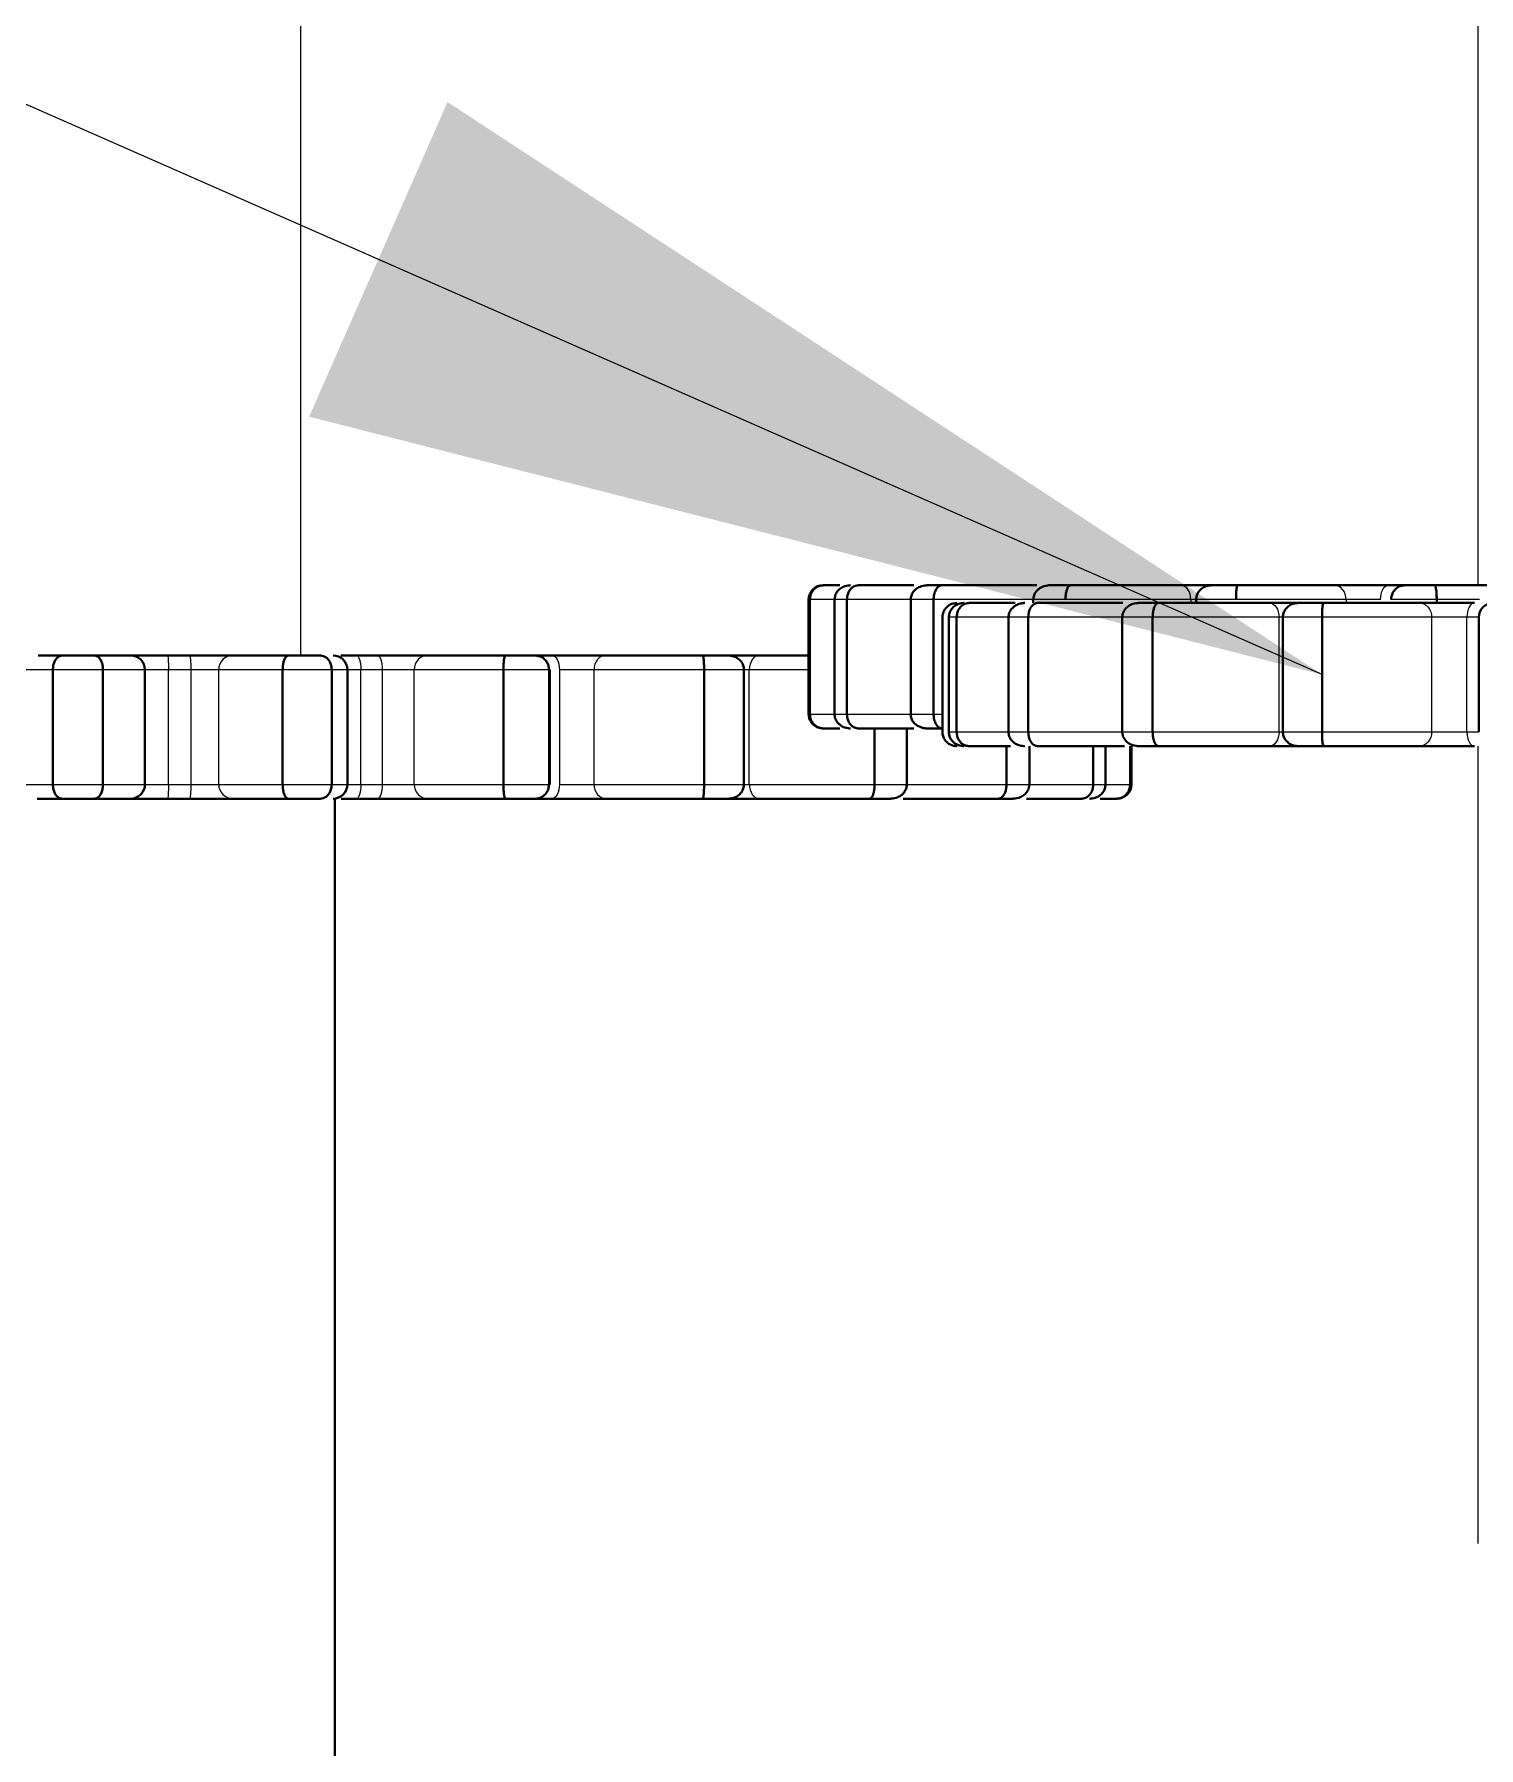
# Model space of a CAD drawing. Header units: inches. Extents: x 0 to 11, y 0 to 8.5.
# Drawn here: x 9.5727 to 9.8249, y 6.0924 to 6.3915 of the extents above; entities that cross this region are included whole.
import ezdxf

# ---------------------------------------------------------------- set-up
doc = ezdxf.new("R2010")
doc.units = ezdxf.units.IN
doc.header["$LTSCALE"] = 0.5
doc.header["$MEASUREMENT"] = 0
doc.linetypes.add('ONS_PHANTOM', pattern=[0.5, 0.25, -0.05, 0.05, -0.05, 0.05, -0.05])
for name, color, linetype, lineweight in [('ANNOTATION_LINES', 7, 'Continuous', 13), ('EXPLODE_LINES', 7, 'ONS_PHANTOM', 13), ('TANGENT_LINES', 7, 'Continuous', 15), ('Visible', 7, 'Continuous', 40)]:
    doc.layers.add(name, color=color, linetype=linetype, lineweight=lineweight)

msp = doc.modelspace()

# ---------------------------------------------------------------- linework, layer by layer
at = {"layer": 'ANNOTATION_LINES', "color": 7}
msp.add_line((9.79751, 6.27971, 0.11418), (8.61894, 6.79813, -0.11418), dxfattribs=at)
msp.add_solid([(9.64483, 6.37964), (9.79751, 6.27971), (9.62067, 6.32472)], dxfattribs=at)
at = {"layer": 'EXPLODE_LINES'}
for p, q in [((9.82475, 6.2953), (9.82475, 6.79055)), ((9.61922, 6.28305), (9.61922, 6.73472)), ((9.82475, 6.19417), (9.82475, 6.26721)), ((9.82475, 5.90305), (9.82475, 6.19417))]:
    msp.add_line(p, q, dxfattribs=at)
at = {"layer": 'TANGENT_LINES'}
for p, q in [((9.7081, 6.2928), (9.70788, 6.2928)), ((9.71234, 6.2928), (9.7081, 6.2928)), ((9.71456, 6.2928), (9.71241, 6.2928)), ((9.72569, 6.2928), (9.71456, 6.2928)), ((9.72969, 6.2928), (9.7257, 6.2928)), ((9.7471, 6.2928), (9.72969, 6.2928)), ((9.75272, 6.2928), (9.7471, 6.2928)), ((9.7746, 6.2928), (9.75272, 6.2928)), ((9.7746, 6.2928), (9.7746, 6.29221)), ((9.77553, 6.2928), (9.7746, 6.2928)), ((9.7825, 6.2928), (9.77553, 6.2928)), ((9.80171, 6.2928), (9.7825, 6.2928)), ((9.80171, 6.2928), (9.80171, 6.29221)), ((9.80775, 6.2928), (9.80171, 6.2928)), ((9.81754, 6.2928), (9.80957, 6.2928)), ((9.82498, 6.2928), (9.81754, 6.2928)), ((9.73372, 6.28971), (9.73234, 6.28971)), ((9.74275, 6.28971), (9.73372, 6.28971)), ((9.74623, 6.28971), (9.74277, 6.28971)), ((9.76264, 6.28971), (9.74623, 6.28971)), ((9.76794, 6.28971), (9.76263, 6.28971)), ((9.78999, 6.28971), (9.76794, 6.28971)), ((9.78999, 6.28971), (9.78999, 6.26971)), ((9.79067, 6.28971), (9.78999, 6.28971)), ((9.79751, 6.28971), (9.79067, 6.28971)), ((9.81664, 6.28971), (9.79751, 6.28971)), ((9.81664, 6.28971), (9.81664, 6.26971)), ((9.82281, 6.28971), (9.81664, 6.28971)), ((9.82281, 6.26971), (9.82281, 6.28971)), ((9.82487, 6.28971), (9.82281, 6.28971)), ((9.57594, 6.28055), (9.56968, 6.28055)), ((9.58468, 6.28055), (9.57594, 6.28055)), ((9.59201, 6.28055), (9.58468, 6.28055)), ((9.59612, 6.28055), (9.59201, 6.28055)), ((9.59612, 6.26055), (9.59612, 6.28055)), ((9.60003, 6.28055), (9.59612, 6.28055)), ((9.60003, 6.28055), (9.60003, 6.26055)), ((9.60488, 6.28055), (9.60003, 6.28055)), ((9.60488, 6.26055), (9.60488, 6.28055)), ((9.61605, 6.28055), (9.60488, 6.28055)), ((9.62461, 6.28055), (9.61605, 6.28055)), ((9.62735, 6.28055), (9.62461, 6.28055)), ((9.62968, 6.28055), (9.62735, 6.28055)), ((9.62968, 6.26055), (9.62968, 6.28055)), ((9.63342, 6.28055), (9.62968, 6.28055)), ((9.63342, 6.28055), (9.63342, 6.26055)), ((9.63901, 6.28055), (9.63342, 6.28055)), ((9.63901, 6.26055), (9.63901, 6.28055)), ((9.65459, 6.28055), (9.63901, 6.28055)), ((9.66255, 6.28055), (9.65459, 6.28055)), ((9.66437, 6.28055), (9.66437, 6.26055)), ((9.67041, 6.28055), (9.66437, 6.28055)), ((9.67041, 6.26055), (9.67041, 6.28055)), ((9.68962, 6.28055), (9.67041, 6.28055)), ((9.69659, 6.28055), (9.68962, 6.28055)), ((9.69752, 6.28055), (9.69659, 6.28055)), ((9.69752, 6.26055), (9.69752, 6.28055)), ((9.70785, 6.28055), (9.69752, 6.28055)), ((9.70788, 6.2728), (9.7081, 6.2728)), ((9.7081, 6.2728), (9.71234, 6.2728)), ((9.71241, 6.2728), (9.71456, 6.2728)), ((9.71456, 6.2728), (9.72569, 6.2728)), ((9.7257, 6.2728), (9.72969, 6.2728)), ((9.72969, 6.2728), (9.73123, 6.2728)), ((9.73234, 6.26971), (9.73372, 6.26971)), ((9.73372, 6.26971), (9.74275, 6.26971)), ((9.74277, 6.26971), (9.74623, 6.26971)), ((9.74623, 6.26971), (9.76264, 6.26971)), ((9.76263, 6.26971), (9.76794, 6.26971)), ((9.76794, 6.26971), (9.78999, 6.26971)), ((9.78999, 6.26971), (9.79067, 6.26971)), ((9.79067, 6.26971), (9.79751, 6.26971)), ((9.79751, 6.26971), (9.81664, 6.26971)), ((9.81664, 6.26971), (9.82281, 6.26971)), ((9.82281, 6.26971), (9.82487, 6.26971)), ((9.56968, 6.26055), (9.57594, 6.26055)), ((9.57594, 6.26055), (9.58468, 6.26055)), ((9.58468, 6.26055), (9.59201, 6.26055)), ((9.59201, 6.26055), (9.59612, 6.26055)), ((9.59612, 6.26055), (9.60003, 6.26055)), ((9.60003, 6.26055), (9.60488, 6.26055)), ((9.60488, 6.26055), (9.61605, 6.26055)), ((9.61605, 6.26055), (9.62461, 6.26055)), ((9.62461, 6.26055), (9.62735, 6.26055)), ((9.62735, 6.26055), (9.62968, 6.26055)), ((9.62968, 6.26055), (9.63342, 6.26055)), ((9.63342, 6.26055), (9.63901, 6.26055)), ((9.63901, 6.26055), (9.65459, 6.26055)), ((9.65459, 6.26055), (9.66255, 6.26055)), ((9.66437, 6.26055), (9.67041, 6.26055)), ((9.67041, 6.26055), (9.68962, 6.26055)), ((9.68962, 6.26055), (9.69659, 6.26055)), ((9.69659, 6.26055), (9.69752, 6.26055)), ((9.69752, 6.26055), (9.7194, 6.26055)), ((9.7194, 6.26055), (9.72502, 6.26055)), ((9.72502, 6.26055), (9.74243, 6.26055)), ((9.74243, 6.26055), (9.74642, 6.26055)), ((9.74643, 6.26055), (9.75756, 6.26055)), ((9.75756, 6.26055), (9.75972, 6.26055)), ((9.75978, 6.26055), (9.76402, 6.26055)), ((9.76402, 6.26055), (9.76424, 6.26055))]:
    msp.add_line(p, q, dxfattribs=at)
for centre, major_axis, ratio, start_param, end_param in [((9.77286, 6.2928), (0, -0.0025), 0.694122, 1.570796, 3.141593), ((9.79962, 6.2928), (0, -0.0025), 0.836902, 1.570796, 3.141593), ((9.82411, 6.28971), (0, 0.0025), 0.519141, 0, 1.570796), ((9.60736, 6.28055), (0, 0.0025), 0.99151, 0, 1.570796), ((9.64135, 6.28055), (0, 0.0025), 0.937717, 0, 1.570796), ((9.6725, 6.28055), (0, 0.0025), 0.836902, 0, 1.570796), ((9.69926, 6.28055), (0, 0.0025), 0.694122, 0, 1.570796), ((9.82411, 6.26971), (0, 0.0025), 0.519141, 1.570796, 3.141593), ((9.60736, 6.26055), (0, 0.0025), 0.99151, 1.570796, 3.141593), ((9.64135, 6.26055), (0, 0.0025), 0.937717, 1.570796, 3.141593), ((9.6725, 6.26055), (0, 0.0025), 0.836902, 1.570796, 3.141593), ((9.69926, 6.26055), (0, 0.0025), 0.694122, 1.570796, 3.141593)]:
    msp.add_ellipse(centre, major_axis=major_axis, ratio=ratio, start_param=start_param, end_param=end_param, dxfattribs=at)
at = {"layer": 'TANGENT_LINES', "extrusion": (0, 0, -1)}
for centre, major_axis, ratio, start_param, end_param in [((9.80905, 6.2928), (0, -0.0025), 0.521823, 1.570796, 3.141593), ((9.78831, 6.28971), (0, 0.0025), 0.674939, 0, 1.570796), ((9.81455, 6.28971), (0, 0.0025), 0.837236, 0, 1.570796), ((9.59593, 6.28055), (0, 0.0025), 0.07438, 0, 1.570796), ((9.59978, 6.28055), (0, 0.0025), 0.10002, 0, 1.570796), ((9.62895, 6.28055), (0, 0.0025), 0.29442, 12.566371, 14.137167), ((9.63262, 6.28055), (0, 0.0025), 0.318918, 0, 1.570796), ((9.66307, 6.28055), (0, 0.0025), 0.521823, 0, 1.570796), ((9.78831, 6.26971), (0, 0.0025), 0.674939, 1.570796, 3.141593), ((9.81455, 6.26971), (0, 0.0025), 0.837236, 1.570796, 3.141593), ((9.59593, 6.26055), (0, 0.0025), 0.07438, 1.570796, 3.141593), ((9.59978, 6.26055), (0, 0.0025), 0.10002, 1.570796, 3.141593), ((9.62895, 6.26055), (0, 0.0025), 0.29442, 1.570796, 3.141593), ((9.63262, 6.26055), (0, 0.0025), 0.318918, 1.570796, 3.141593), ((9.66307, 6.26055), (0, 0.0025), 0.521823, 1.570796, 3.141593)]:
    msp.add_ellipse(centre, major_axis=major_axis, ratio=ratio, start_param=start_param, end_param=end_param, dxfattribs=at)
at = {"layer": 'Visible'}
for p, q in [((9.71053, 6.2953), (9.71332, 6.2953)), ((9.71657, 6.2953), (9.72623, 6.2953)), ((9.7286, 6.2953), (9.73118, 6.2953)), ((9.73118, 6.2953), (9.74773, 6.2953)), ((9.74999, 6.2953), (9.75361, 6.2953)), ((9.75361, 6.2953), (9.77286, 6.2953)), ((9.77286, 6.2953), (9.77827, 6.2953)), ((9.77826, 6.2953), (9.78275, 6.2953)), ((9.78275, 6.2953), (9.79962, 6.2953)), ((9.79962, 6.2953), (9.80905, 6.2953)), ((9.80905, 6.2953), (9.81237, 6.2953)), ((9.812, 6.2953), (9.81714, 6.2953)), ((9.81714, 6.2953), (9.83077, 6.2953)), ((9.70788, 6.2728), (9.70788, 6.2928)), ((9.7081, 6.2728), (9.7081, 6.2928)), ((9.71241, 6.2728), (9.71241, 6.2928)), ((9.71456, 6.2728), (9.71456, 6.2928)), ((9.7257, 6.2728), (9.7257, 6.2928)), ((9.72969, 6.2728), (9.72969, 6.2928)), ((9.7471, 6.29221), (9.7471, 6.2928)), ((9.77553, 6.29221), (9.77553, 6.2928)), ((9.81754, 6.29221), (9.81754, 6.2928)), ((9.73122, 6.28971), (9.73122, 6.26971)), ((9.73234, 6.28971), (9.73234, 6.26971)), ((9.73372, 6.28971), (9.73372, 6.26971)), ((9.73591, 6.29221), (9.74396, 6.29221)), ((9.74277, 6.28971), (9.74277, 6.26971)), ((9.74623, 6.28971), (9.74623, 6.26971)), ((9.74787, 6.29221), (9.76275, 6.29221)), ((9.76268, 6.29018), (9.76263, 6.28971)), ((9.76263, 6.28971), (9.76263, 6.26971)), ((9.76552, 6.29221), (9.76894, 6.29221)), ((9.76794, 6.28971), (9.76794, 6.26971)), ((9.76894, 6.29221), (9.78831, 6.29221)), ((9.78831, 6.29221), (9.79339, 6.29221)), ((9.79067, 6.28971), (9.79067, 6.26971)), ((9.79339, 6.29221), (9.7978, 6.29221)), ((9.79751, 6.28971), (9.79751, 6.26971)), ((9.7978, 6.29221), (9.81455, 6.29221)), ((9.81455, 6.29221), (9.82411, 6.29221)), ((9.82487, 6.28971), (9.82487, 6.26971)), ((9.57338, 6.28305), (9.57755, 6.28305)), ((9.57594, 6.26055), (9.57594, 6.28055)), ((9.57755, 6.28305), (9.58319, 6.28305)), ((9.58319, 6.28305), (9.58951, 6.28305)), ((9.58468, 6.26055), (9.58468, 6.28055)), ((9.58951, 6.28305), (9.59593, 6.28305)), ((9.59201, 6.28055), (9.59201, 6.26055)), ((9.59593, 6.28305), (9.59978, 6.28305)), ((9.59978, 6.28305), (9.60736, 6.28305)), ((9.60736, 6.28305), (9.61708, 6.28305)), ((9.61605, 6.26055), (9.61605, 6.28055)), ((9.61708, 6.28305), (9.6226, 6.28305)), ((9.62461, 6.26055), (9.62461, 6.28055)), ((9.62623, 6.28305), (9.62895, 6.28305)), ((9.62735, 6.26055), (9.62735, 6.28055)), ((9.62895, 6.28305), (9.63262, 6.28305)), ((9.63262, 6.28305), (9.64135, 6.28305)), ((9.64135, 6.28305), (9.65498, 6.28305)), ((9.65459, 6.26055), (9.65459, 6.28055)), ((9.65498, 6.28305), (9.66012, 6.28305)), ((9.65975, 6.28305), (9.66307, 6.28305)), ((9.66255, 6.26055), (9.66255, 6.28055)), ((9.66267, 6.26055), (9.66267, 6.28055)), ((9.66307, 6.28305), (9.6725, 6.28305)), ((9.6725, 6.28305), (9.68937, 6.28305)), ((9.68937, 6.28305), (9.69386, 6.28305)), ((9.68962, 6.26055), (9.68962, 6.28055)), ((9.69385, 6.28305), (9.69926, 6.28305)), ((9.69659, 6.26055), (9.69659, 6.28055)), ((9.69926, 6.28305), (9.70784, 6.28305)), ((9.71332, 6.2703), (9.71053, 6.2703)), ((9.72623, 6.2703), (9.71657, 6.2703)), ((9.7194, 6.26055), (9.7194, 6.2703)), ((9.72502, 6.26055), (9.72502, 6.2703)), ((9.73118, 6.2703), (9.7286, 6.2703)), ((9.76263, 6.26971), (9.76268, 6.26924)), ((9.7337, 6.26754), (9.73394, 6.26742)), ((9.74313, 6.26721), (9.73591, 6.26721)), ((9.74243, 6.26055), (9.74243, 6.26721)), ((9.74642, 6.26055), (9.74642, 6.26721)), ((9.76305, 6.26721), (9.74787, 6.26721)), ((9.75756, 6.26055), (9.75756, 6.26721)), ((9.75972, 6.26055), (9.75972, 6.26721)), ((9.76399, 6.26758), (9.76422, 6.26747)), ((9.76402, 6.26055), (9.76402, 6.26721)), ((9.76424, 6.26055), (9.76424, 6.26721)), ((9.76894, 6.26721), (9.76552, 6.26721)), ((9.78831, 6.26721), (9.76894, 6.26721)), ((9.7934, 6.26721), (9.78831, 6.26721)), ((9.7978, 6.26721), (9.79339, 6.26721)), ((9.81455, 6.26721), (9.7978, 6.26721)), ((9.82411, 6.26721), (9.81455, 6.26721)), ((9.57755, 6.25805), (9.57319, 6.25805)), ((9.58319, 6.25805), (9.57755, 6.25805)), ((9.58951, 6.25805), (9.58319, 6.25805)), ((9.59593, 6.25805), (9.58951, 6.25805)), ((9.59978, 6.25805), (9.59593, 6.25805)), ((9.60736, 6.25805), (9.59978, 6.25805)), ((9.61708, 6.25805), (9.60736, 6.25805)), ((9.6226, 6.25805), (9.61708, 6.25805)), ((9.62515, 6.00805), (9.62515, 6.25805)), ((9.62895, 6.25805), (9.62626, 6.25805)), ((9.63262, 6.25805), (9.62895, 6.25805)), ((9.64135, 6.25805), (9.63262, 6.25805)), ((9.65498, 6.25805), (9.64135, 6.25805)), ((9.66012, 6.25805), (9.65498, 6.25805)), ((9.66307, 6.25805), (9.65975, 6.25805)), ((9.6725, 6.25805), (9.66307, 6.25805)), ((9.68937, 6.25805), (9.6725, 6.25805)), ((9.69386, 6.25805), (9.68937, 6.25805)), ((9.69926, 6.25805), (9.69385, 6.25805)), ((9.71851, 6.25805), (9.69926, 6.25805)), ((9.72214, 6.25805), (9.71851, 6.25805)), ((9.74095, 6.25805), (9.72439, 6.25805)), ((9.74352, 6.25805), (9.74095, 6.25805)), ((9.75555, 6.25805), (9.74589, 6.25805)), ((9.76159, 6.25805), (9.7588, 6.25805))]:
    msp.add_line(p, q, dxfattribs=at)
for centre, start, end in [((9.71038, 6.2928), 89.7963, 180.0023), ((9.76174, 6.26055), 269.7963, 0.0023)]:
    msp.add_arc(centre, 0.0025, start, end, dxfattribs=at)
at = {"layer": 'Visible', "extrusion": (0, 0, -1)}
for centre, major_axis, ratio, start_param, end_param in [((9.82737, 6.28971), (0, 0.0025), 0.999998, 10.991226, 12.567103), ((9.58951, 6.28055), (0, -0.0025), 0.999022, 9.424778, 10.995574), ((9.62485, 6.28055), (0, 0.0025), 0.999975, 6.284329, 7.849257), ((9.58951, 6.26055), (0, -0.0025), 0.999022, 10.995574, 12.566371), ((9.62485, 6.26055), (0, 0.0025), 0.999975, 7.849257, 9.423634)]:
    msp.add_ellipse(centre, major_axis=major_axis, ratio=ratio, start_param=start_param, end_param=end_param, dxfattribs=at)
at = {"layer": 'Visible'}
for points, knots in [([(9.7081, 6.2928), (9.70812, 6.29305), (9.70817, 6.29355), (9.70849, 6.29421), (9.709, 6.29477), (9.70957, 6.29518), (9.71049, 6.2953), (9.71053, 6.2953), (9.71053, 6.2953)], [0, 0, 0, 0, 0.190797, 0.378292, 0.565902, 0.760344, 0.963368, 1, 1, 1, 1]), ([(9.71241, 6.2928), (9.71243, 6.29305), (9.71248, 6.29355), (9.71285, 6.29422), (9.71343, 6.29477), (9.71409, 6.29518), (9.71513, 6.2953), (9.71517, 6.2953), (9.71518, 6.2953)], [0, 0, 0, 0, 0.184632, 0.368175, 0.555221, 0.752888, 0.962154, 1, 1, 1, 1]), ([(9.71456, 6.2928), (9.71458, 6.29305), (9.71462, 6.29354), (9.71488, 6.29421), (9.7153, 6.29476), (9.71577, 6.29518), (9.71654, 6.2953), (9.71657, 6.2953), (9.71657, 6.2953)], [0, 0, 0, 0, 0.199124, 0.392321, 0.581244, 0.77142, 0.965191, 1, 1, 1, 1]), ([(9.7257, 6.2928), (9.72572, 6.29305), (9.72578, 6.29355), (9.72616, 6.29422), (9.72678, 6.29477), (9.72746, 6.29518), (9.72855, 6.2953), (9.7286, 6.2953), (9.7286, 6.2953)], [0, 0, 0, 0, 0.182467, 0.364676, 0.551589, 0.750384, 0.961746, 1, 1, 1, 1]), ([(9.72969, 6.2928), (9.7297, 6.29305), (9.72973, 6.29354), (9.72991, 6.2942), (9.73023, 6.29475), (9.73056, 6.29517), (9.73115, 6.2953), (9.73117, 6.2953), (9.73118, 6.2953)], [0, 0, 0, 0, 0.210912, 0.412835, 0.604834, 0.789503, 0.96824, 1, 1, 1, 1]), ([(9.74805, 6.29466), (9.74808, 6.29468), (9.74818, 6.29476), (9.7489, 6.29522), (9.74993, 6.2953), (9.74998, 6.2953), (9.74999, 6.2953)], [0, 0, 0, 0, 0.147376, 0.525422, 0.927267, 1, 1, 1, 1]), ([(9.75272, 6.2928), (9.75272, 6.29305), (9.75274, 6.29353), (9.75285, 6.29419), (9.75304, 6.29473), (9.75322, 6.29515), (9.75359, 6.2953), (9.75361, 6.2953), (9.75361, 6.2953)], [0, 0, 0, 0, 0.226536, 0.44103, 0.639503, 0.819112, 0.97359, 1, 1, 1, 1]), ([(9.77553, 6.2928), (9.77555, 6.29305), (9.7756, 6.29355), (9.77596, 6.29422), (9.77654, 6.29477), (9.77718, 6.29518), (9.77821, 6.2953), (9.77825, 6.2953), (9.77826, 6.2953)], [0, 0, 0, 0, 0.185429, 0.369432, 0.556461, 0.753674, 0.962269, 1, 1, 1, 1]), ([(9.7825, 6.2928), (9.7825, 6.29305), (9.7825, 6.29353), (9.78253, 6.29418), (9.78259, 6.29473), (9.78263, 6.2951), (9.78274, 6.2953), (9.78275, 6.2953), (9.78275, 6.2953)], [0, 0, 0, 0, 0.244369, 0.474358, 0.683645, 0.863673, 0.984988, 1, 1, 1, 1]), ([(9.80957, 6.2928), (9.80959, 6.29305), (9.80963, 6.29355), (9.80995, 6.29421), (9.81046, 6.29477), (9.81103, 6.29518), (9.81195, 6.2953), (9.81199, 6.2953), (9.812, 6.2953)], [0, 0, 0, 0, 0.190756, 0.378165, 0.565654, 0.760052, 0.963299, 1, 1, 1, 1]), ([(9.81714, 6.2953), (9.81714, 6.2953), (9.81715, 6.2953), (9.81733, 6.29512), (9.81739, 6.29473), (9.81748, 6.29419), (9.81752, 6.29353), (9.81753, 6.29305), (9.81754, 6.2928)], [0, 0, 0, 0, 0.019023, 0.147845, 0.326824, 0.533261, 0.759638, 1, 1, 1, 1]), ([(9.7471, 6.2928), (9.74712, 6.29305), (9.74717, 6.29355), (9.74756, 6.29422), (9.74789, 6.29451), (9.74805, 6.29466)], [0, 0, 0, 0, 0.341329, 0.681961, 1, 1, 1, 1]), ([(9.73172, 6.29118), (9.73171, 6.29116), (9.73166, 6.2911), (9.73126, 6.29042), (9.73124, 6.28995), (9.73122, 6.28971)], [0, 0, 0, 0, 0.140765, 0.567882, 1, 1, 1, 1]), ([(9.73382, 6.29221), (9.73381, 6.29221), (9.73377, 6.29221), (9.73281, 6.2921), (9.73218, 6.29169), (9.73187, 6.29134), (9.73172, 6.29118)], [0, 0, 0, 0, 0.060657, 0.393641, 0.712004, 1, 1, 1, 1]), ([(9.73386, 6.29196), (9.73369, 6.29187), (9.73331, 6.29168), (9.73277, 6.29113), (9.73242, 6.29047), (9.73237, 6.28996), (9.73234, 6.28971)], [0, 0, 0, 0, 0.230615, 0.488695, 0.743226, 1, 1, 1, 1]), ([(9.73591, 6.29221), (9.73591, 6.29221), (9.73588, 6.29221), (9.73505, 6.29209), (9.73453, 6.29168), (9.73407, 6.29113), (9.73378, 6.29046), (9.73374, 6.28996), (9.73372, 6.28971)], [0, 0, 0, 0, 0.035764, 0.232758, 0.424845, 0.613364, 0.804301, 1, 1, 1, 1]), ([(9.73502, 6.29221), (9.73502, 6.29221), (9.73498, 6.29221), (9.73405, 6.29207), (9.73391, 6.29199), (9.73386, 6.29196)], [0, 0, 0, 0, 0.108145, 0.701497, 1, 1, 1, 1]), ([(9.74397, 6.29174), (9.74393, 6.29172), (9.74382, 6.29165), (9.7432, 6.29111), (9.74286, 6.29047), (9.7428, 6.28996), (9.74277, 6.28971)], [0, 0, 0, 0, 0.132353, 0.425995, 0.712703, 1, 1, 1, 1]), ([(9.74537, 6.2922), (9.74512, 6.29216), (9.74462, 6.29209), (9.74419, 6.29186), (9.74397, 6.29174)], [0, 0, 0, 0, 0.503303, 1, 1, 1, 1]), ([(9.74564, 6.29221), (9.74564, 6.29221), (9.7456, 6.29221), (9.74547, 6.2922), (9.74537, 6.2922)], [0, 0, 0, 0, 0.268764, 1, 1, 1, 1]), ([(9.74787, 6.29221), (9.74787, 6.29221), (9.74784, 6.29221), (9.74721, 6.29209), (9.74683, 6.29167), (9.74648, 6.29112), (9.74627, 6.29045), (9.74624, 6.28996), (9.74623, 6.28971)], [0, 0, 0, 0, 0.032908, 0.215735, 0.402015, 0.593107, 0.792521, 1, 1, 1, 1]), ([(9.76397, 6.29182), (9.76389, 6.29178), (9.76368, 6.29166), (9.76308, 6.29115), (9.76275, 6.29047), (9.7627, 6.29026), (9.76268, 6.29018)], [0, 0, 0, 0, 0.198402, 0.509874, 0.813791, 1, 1, 1, 1]), ([(9.76552, 6.29221), (9.76551, 6.29221), (9.76547, 6.29221), (9.76443, 6.29209), (9.76411, 6.2919), (9.76397, 6.29182)], [0, 0, 0, 0, 0.09403, 0.609254, 1, 1, 1, 1]), ([(9.76894, 6.29221), (9.76894, 6.29221), (9.76892, 6.29221), (9.76851, 6.29207), (9.76831, 6.29165), (9.7681, 6.29111), (9.76797, 6.29045), (9.76795, 6.28996), (9.76794, 6.28971)], [0, 0, 0, 0, 0.027666, 0.186216, 0.366322, 0.563576, 0.776018, 1, 1, 1, 1]), ([(9.79339, 6.29221), (9.79338, 6.29221), (9.79334, 6.29221), (9.79233, 6.2921), (9.79168, 6.29169), (9.79111, 6.29114), (9.79075, 6.29047), (9.7907, 6.28996), (9.79067, 6.28971)], [0, 0, 0, 0, 0.037832, 0.245263, 0.44251, 0.629835, 0.814216, 1, 1, 1, 1]), ([(9.7978, 6.29221), (9.7978, 6.29221), (9.79779, 6.29221), (9.79766, 6.29202), (9.79762, 6.29164), (9.79755, 6.2911), (9.79752, 6.29045), (9.79751, 6.28996), (9.79751, 6.28971)], [0, 0, 0, 0, 0.016053, 0.137946, 0.317452, 0.526355, 0.756027, 1, 1, 1, 1]), ([(9.57755, 6.28305), (9.57755, 6.28305), (9.57752, 6.28305), (9.57689, 6.28292), (9.57652, 6.2825), (9.57618, 6.28195), (9.57598, 6.28129), (9.57595, 6.2808), (9.57594, 6.28055)], [0, 0, 0, 0, 0.03272, 0.215864, 0.401716, 0.592601, 0.79213, 1, 1, 1, 1]), ([(9.58319, 6.28305), (9.58319, 6.28305), (9.58321, 6.28305), (9.58381, 6.28292), (9.58414, 6.2825), (9.58445, 6.28195), (9.58464, 6.28129), (9.58466, 6.2808), (9.58468, 6.28055)], [0, 0, 0, 0, 0.031911, 0.211104, 0.395662, 0.587445, 0.789204, 1, 1, 1, 1]), ([(9.61708, 6.28305), (9.61707, 6.28305), (9.61706, 6.28305), (9.61663, 6.28291), (9.61642, 6.28249), (9.6162, 6.28194), (9.61607, 6.28128), (9.61606, 6.2808), (9.61605, 6.28055)], [0, 0, 0, 0, 0.028108, 0.18956, 0.369898, 0.56629, 0.77743, 1, 1, 1, 1]), ([(9.6226, 6.28305), (9.62261, 6.28305), (9.62264, 6.28305), (9.62341, 6.28293), (9.62388, 6.28251), (9.6243, 6.28196), (9.62456, 6.28129), (9.6246, 6.2808), (9.62461, 6.28055)], [0, 0, 0, 0, 0.034913, 0.22901, 0.419116, 0.607869, 0.800946, 1, 1, 1, 1]), ([(9.65498, 6.28305), (9.65498, 6.28305), (9.65497, 6.28305), (9.65479, 6.28287), (9.65473, 6.28248), (9.65464, 6.28194), (9.6546, 6.28128), (9.65459, 6.2808), (9.65459, 6.28055)], [0, 0, 0, 0, 0.019023, 0.147845, 0.326824, 0.533261, 0.759638, 1, 1, 1, 1]), ([(9.66012, 6.28305), (9.66013, 6.28305), (9.66017, 6.28305), (9.66109, 6.28293), (9.66166, 6.28252), (9.66217, 6.28196), (9.66249, 6.2813), (9.66253, 6.2808), (9.66255, 6.28055)], [0, 0, 0, 0, 0.036701, 0.239948, 0.434346, 0.621835, 0.809244, 1, 1, 1, 1]), ([(9.68937, 6.28305), (9.68937, 6.28305), (9.68938, 6.28305), (9.68949, 6.28285), (9.68953, 6.28248), (9.68959, 6.28193), (9.68962, 6.28128), (9.68962, 6.2808), (9.68962, 6.28055)], [0, 0, 0, 0, 0.015012, 0.136327, 0.316355, 0.525642, 0.755631, 1, 1, 1, 1]), ([(9.69386, 6.28305), (9.69387, 6.28305), (9.69391, 6.28305), (9.69494, 6.28293), (9.69558, 6.28252), (9.69616, 6.28197), (9.69652, 6.2813), (9.69657, 6.2808), (9.69659, 6.28055)], [0, 0, 0, 0, 0.037731, 0.246326, 0.443539, 0.630568, 0.814571, 1, 1, 1, 1]), ([(9.71039, 6.2703), (9.71039, 6.2703), (9.71035, 6.27029), (9.7094, 6.27041), (9.70881, 6.27082), (9.70828, 6.27138), (9.70795, 6.27204), (9.70791, 6.27254), (9.70788, 6.2728)], [0, 0, 0, 0, 0.036922, 0.241434, 0.436621, 0.624072, 0.810631, 1, 1, 1, 1]), ([(9.71053, 6.2703), (9.71053, 6.2703), (9.71049, 6.27029), (9.70957, 6.27041), (9.709, 6.27082), (9.70849, 6.27138), (9.70817, 6.27204), (9.70812, 6.27254), (9.7081, 6.2728)], [0, 0, 0, 0, 0.036632, 0.239656, 0.434098, 0.621708, 0.809203, 1, 1, 1, 1]), ([(9.71294, 6.27132), (9.71292, 6.27134), (9.71286, 6.27141), (9.71245, 6.27208), (9.71242, 6.27256), (9.71241, 6.2728)], [0, 0, 0, 0, 0.154764, 0.576133, 1, 1, 1, 1]), ([(9.71657, 6.2703), (9.71657, 6.2703), (9.71654, 6.27029), (9.71577, 6.27041), (9.7153, 6.27083), (9.71488, 6.27138), (9.71462, 6.27205), (9.71458, 6.27254), (9.71456, 6.2728)], [0, 0, 0, 0, 0.034809, 0.22858, 0.418756, 0.607679, 0.800876, 1, 1, 1, 1]), ([(9.72675, 6.27087), (9.72655, 6.27103), (9.72616, 6.27136), (9.72578, 6.27204), (9.72572, 6.27254), (9.7257, 6.2728)], [0, 0, 0, 0, 0.335417, 0.667474, 1, 1, 1, 1]), ([(9.73118, 6.2703), (9.73117, 6.2703), (9.73115, 6.27029), (9.73056, 6.27042), (9.73023, 6.27084), (9.72991, 6.27139), (9.72973, 6.27205), (9.7297, 6.27255), (9.72969, 6.2728)], [0, 0, 0, 0, 0.03176, 0.210497, 0.395166, 0.587165, 0.789088, 1, 1, 1, 1]), ([(9.71518, 6.2703), (9.71517, 6.2703), (9.71513, 6.27029), (9.71409, 6.27041), (9.71343, 6.27082), (9.7131, 6.27116), (9.71294, 6.27132)], [0, 0, 0, 0, 0.061103, 0.398967, 0.718101, 1, 1, 1, 1]), ([(9.72814, 6.27033), (9.72797, 6.27035), (9.72761, 6.27039), (9.72678, 6.27084), (9.72675, 6.27087), (9.72675, 6.27087)], [0, 0, 0, 0, 0.408416, 0.916359, 1, 1, 1, 1]), ([(9.7286, 6.2703), (9.7286, 6.2703), (9.72856, 6.27029), (9.72832, 6.27031), (9.72814, 6.27033)], [0, 0, 0, 0, 0.21612, 1, 1, 1, 1]), ([(9.73122, 6.26971), (9.73125, 6.26945), (9.7313, 6.26895), (9.73164, 6.26828), (9.73219, 6.26773), (9.7328, 6.26732), (9.73377, 6.2672), (9.73381, 6.26721), (9.73382, 6.26721)], [0, 0, 0, 0, 0.188006, 0.373836, 0.561413, 0.757521, 0.962636, 1, 1, 1, 1]), ([(9.73234, 6.26971), (9.73237, 6.26945), (9.73242, 6.26895), (9.73276, 6.26829), (9.73332, 6.26775), (9.73358, 6.2676), (9.7337, 6.26754)], [0, 0, 0, 0, 0.267068, 0.531803, 0.800228, 1, 1, 1, 1]), ([(9.73372, 6.26971), (9.73374, 6.26946), (9.73378, 6.26896), (9.73407, 6.26829), (9.73453, 6.26773), (9.73505, 6.26732), (9.73588, 6.2672), (9.73591, 6.26721), (9.73591, 6.26721)], [0, 0, 0, 0, 0.195699, 0.386636, 0.575155, 0.767242, 0.964236, 1, 1, 1, 1]), ([(9.74277, 6.26971), (9.7428, 6.26945), (9.74285, 6.26895), (9.74323, 6.26828), (9.74384, 6.26772), (9.74452, 6.26732), (9.74559, 6.2672), (9.74564, 6.26721), (9.74564, 6.26721)], [0, 0, 0, 0, 0.183194, 0.366013, 0.553253, 0.751893, 0.961715, 1, 1, 1, 1]), ([(9.74623, 6.26971), (9.74624, 6.26946), (9.74627, 6.26896), (9.74648, 6.2683), (9.74683, 6.26775), (9.74721, 6.26733), (9.74784, 6.2672), (9.74787, 6.26721), (9.74787, 6.26721)], [0, 0, 0, 0, 0.207479, 0.406893, 0.597985, 0.784265, 0.967092, 1, 1, 1, 1]), ([(9.76268, 6.26924), (9.7627, 6.26915), (9.76275, 6.26894), (9.76308, 6.26826), (9.76368, 6.26776), (9.7639, 6.26763), (9.76399, 6.26758)], [0, 0, 0, 0, 0.185081, 0.487156, 0.79674, 1, 1, 1, 1]), ([(9.76794, 6.26971), (9.76795, 6.26946), (9.76797, 6.26897), (9.7681, 6.26831), (9.76831, 6.26776), (9.76851, 6.26735), (9.76892, 6.2672), (9.76894, 6.26721), (9.76894, 6.26721)], [0, 0, 0, 0, 0.223982, 0.436424, 0.633678, 0.813784, 0.972334, 1, 1, 1, 1]), ([(9.79067, 6.26971), (9.7907, 6.26945), (9.79075, 6.26895), (9.79111, 6.26828), (9.79168, 6.26773), (9.79233, 6.26732), (9.79334, 6.2672), (9.79338, 6.26721), (9.79339, 6.26721)], [0, 0, 0, 0, 0.185784, 0.370165, 0.55749, 0.754737, 0.962168, 1, 1, 1, 1]), ([(9.79751, 6.26971), (9.79751, 6.26946), (9.79752, 6.26897), (9.79755, 6.26831), (9.79762, 6.26777), (9.79766, 6.26739), (9.79779, 6.2672), (9.7978, 6.26721), (9.7978, 6.26721)], [0, 0, 0, 0, 0.243973, 0.473645, 0.682548, 0.862054, 0.983947, 1, 1, 1, 1]), ([(9.73394, 6.26742), (9.73396, 6.26741), (9.73406, 6.26735), (9.73499, 6.2672), (9.73502, 6.26721), (9.73502, 6.26721)], [0, 0, 0, 0, 0.257423, 0.885522, 1, 1, 1, 1]), ([(9.76422, 6.26747), (9.76429, 6.26744), (9.76446, 6.26734), (9.76547, 6.2672), (9.76551, 6.26721), (9.76552, 6.26721)], [0, 0, 0, 0, 0.314266, 0.894166, 1, 1, 1, 1]), ([(9.57594, 6.26055), (9.57595, 6.26029), (9.57598, 6.2598), (9.57618, 6.25914), (9.57652, 6.25859), (9.57689, 6.25817), (9.57752, 6.25804), (9.57755, 6.25805), (9.57755, 6.25805)], [0, 0, 0, 0, 0.20787, 0.407399, 0.598284, 0.784136, 0.96728, 1, 1, 1, 1]), ([(9.58468, 6.26055), (9.58466, 6.2603), (9.58464, 6.2598), (9.58445, 6.25914), (9.58414, 6.25859), (9.58381, 6.25817), (9.58321, 6.25804), (9.58319, 6.25805), (9.58319, 6.25805)], [0, 0, 0, 0, 0.210796, 0.412555, 0.604338, 0.788896, 0.968089, 1, 1, 1, 1]), ([(9.61605, 6.26055), (9.61606, 6.2603), (9.61607, 6.25981), (9.6162, 6.25915), (9.61642, 6.2586), (9.61663, 6.25819), (9.61706, 6.25804), (9.61707, 6.25805), (9.61708, 6.25805)], [0, 0, 0, 0, 0.22257, 0.43371, 0.630102, 0.81044, 0.971892, 1, 1, 1, 1]), ([(9.62461, 6.26055), (9.6246, 6.26029), (9.62456, 6.2598), (9.6243, 6.25913), (9.62388, 6.25858), (9.62341, 6.25816), (9.62264, 6.25804), (9.62261, 6.25805), (9.6226, 6.25805)], [0, 0, 0, 0, 0.199054, 0.392131, 0.580884, 0.77099, 0.965087, 1, 1, 1, 1]), ([(9.65459, 6.26055), (9.65459, 6.2603), (9.6546, 6.25981), (9.65464, 6.25916), (9.65473, 6.25862), (9.65479, 6.25823), (9.65497, 6.25804), (9.65498, 6.25805), (9.65498, 6.25805)], [0, 0, 0, 0, 0.240362, 0.466739, 0.673176, 0.852155, 0.980977, 1, 1, 1, 1]), ([(9.66255, 6.26055), (9.66253, 6.26029), (9.66249, 6.25979), (9.66217, 6.25913), (9.66166, 6.25857), (9.66109, 6.25816), (9.66017, 6.25804), (9.66013, 6.25805), (9.66012, 6.25805)], [0, 0, 0, 0, 0.190756, 0.378165, 0.565654, 0.760052, 0.963299, 1, 1, 1, 1]), ([(9.68962, 6.26055), (9.68962, 6.2603), (9.68962, 6.25981), (9.68959, 6.25916), (9.68953, 6.25861), (9.68949, 6.25824), (9.68938, 6.25804), (9.68937, 6.25805), (9.68937, 6.25805)], [0, 0, 0, 0, 0.244369, 0.474358, 0.683645, 0.863673, 0.984988, 1, 1, 1, 1]), ([(9.69659, 6.26055), (9.69657, 6.26029), (9.69652, 6.25979), (9.69616, 6.25912), (9.69558, 6.25857), (9.69494, 6.25816), (9.69391, 6.25804), (9.69387, 6.25805), (9.69386, 6.25805)], [0, 0, 0, 0, 0.185429, 0.369432, 0.556461, 0.753674, 0.962269, 1, 1, 1, 1]), ([(9.7194, 6.26055), (9.7194, 6.2603), (9.71938, 6.25981), (9.71927, 6.25915), (9.71908, 6.25861), (9.7189, 6.25819), (9.71853, 6.25804), (9.71851, 6.25805), (9.71851, 6.25805)], [0, 0, 0, 0, 0.226536, 0.44103, 0.639503, 0.819112, 0.97359, 1, 1, 1, 1]), ([(9.72502, 6.26055), (9.725, 6.26029), (9.72495, 6.25979), (9.72456, 6.25912), (9.72423, 6.25883), (9.72407, 6.25869)], [0, 0, 0, 0, 0.341329, 0.681961, 1, 1, 1, 1]), ([(9.74243, 6.26055), (9.74242, 6.2603), (9.74239, 6.2598), (9.74221, 6.25914), (9.74189, 6.25859), (9.74156, 6.25817), (9.74097, 6.25804), (9.74095, 6.25805), (9.74095, 6.25805)], [0, 0, 0, 0, 0.210912, 0.412835, 0.604834, 0.789503, 0.96824, 1, 1, 1, 1]), ([(9.74642, 6.26055), (9.7464, 6.26029), (9.74634, 6.25979), (9.74596, 6.25912), (9.74534, 6.25857), (9.74466, 6.25816), (9.74357, 6.25804), (9.74352, 6.25805), (9.74352, 6.25805)], [0, 0, 0, 0, 0.182467, 0.364676, 0.551589, 0.750384, 0.961746, 1, 1, 1, 1]), ([(9.75756, 6.26055), (9.75754, 6.26029), (9.7575, 6.2598), (9.75725, 6.25913), (9.75682, 6.25858), (9.75635, 6.25816), (9.75558, 6.25804), (9.75555, 6.25805), (9.75555, 6.25805)], [0, 0, 0, 0, 0.199124, 0.392321, 0.581244, 0.77142, 0.965191, 1, 1, 1, 1]), ([(9.75972, 6.26055), (9.75969, 6.26029), (9.75964, 6.25979), (9.75927, 6.25912), (9.75869, 6.25857), (9.75803, 6.25816), (9.75699, 6.25804), (9.75695, 6.25805), (9.75694, 6.25805)], [0, 0, 0, 0, 0.184632, 0.368175, 0.555221, 0.752888, 0.962154, 1, 1, 1, 1]), ([(9.76402, 6.26055), (9.764, 6.26029), (9.76395, 6.25979), (9.76363, 6.25913), (9.76312, 6.25857), (9.76255, 6.25816), (9.76163, 6.25804), (9.76159, 6.25805), (9.76159, 6.25805)], [0, 0, 0, 0, 0.190797, 0.378292, 0.565902, 0.760344, 0.963368, 1, 1, 1, 1]), ([(9.72407, 6.25869), (9.72404, 6.25866), (9.72394, 6.25858), (9.72323, 6.25812), (9.72219, 6.25804), (9.72214, 6.25805), (9.72214, 6.25805)], [0, 0, 0, 0, 0.147376, 0.525422, 0.927267, 1, 1, 1, 1])]:
    msp.add_open_spline(points, degree=3, knots=knots, dxfattribs=at)

doc.saveas('drawing.dxf')
